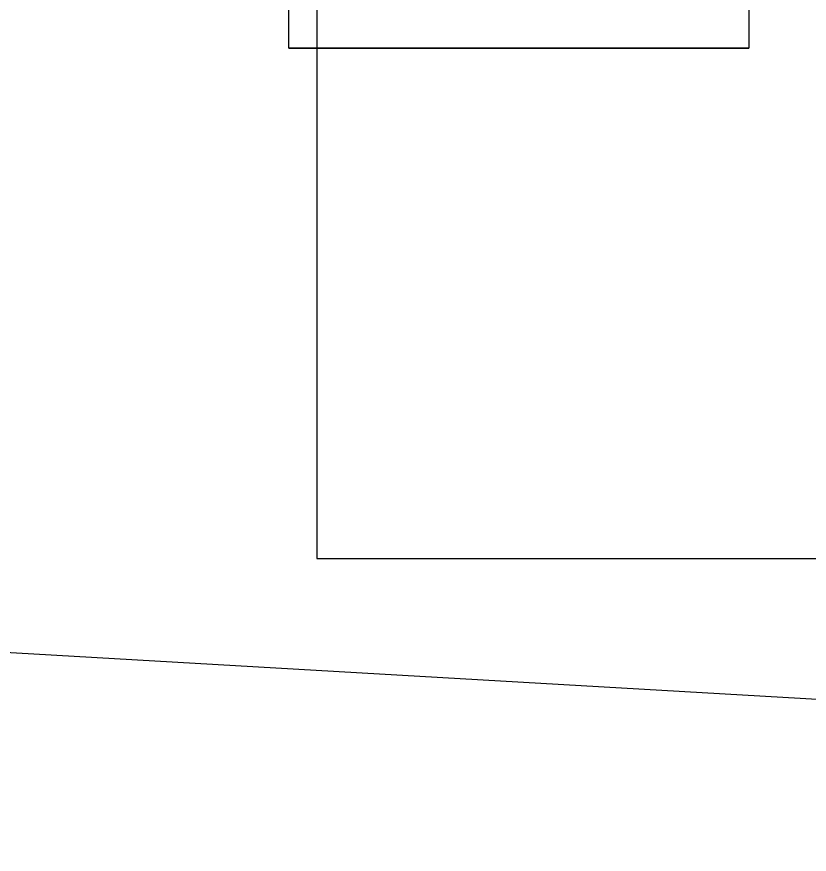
# Model space of a CAD drawing. Header units: inches. Extents: x 517790 to 538444, y 301815 to 302461.
# Drawn here: x 517870.67 to 517884.01, y 302286.29 to 302300.38 of the extents above; entities that cross this region are included whole.
import ezdxf

# ---------------------------------------------------------------- set-up
doc = ezdxf.new("R2010")
doc.units = ezdxf.units.IN
doc.header["$MEASUREMENT"] = 0
doc.linetypes.add('BLAST PROOF PARTITION-EMBED 1_DWG$0$DIVIDE2', pattern=[0.625, 0.25, -0.125, 0, -0.125, 0, -0.125])
doc.layers.add('硅胶总平面底图 工艺装置区', color=253, linetype='Continuous')
doc.layers.add('硅胶总平面底图0804', color=253, linetype='Continuous')

msp = doc.modelspace()

# ---------------------------------------------------------------- linework, layer by layer
at = {"layer": '硅胶总平面底图 工艺装置区', "linetype": 'BLAST PROOF PARTITION-EMBED 1_DWG$0$DIVIDE2', "lineweight": -3, "ltscale": 400}
for p, q in [((517875.721, 302348.848), (517875.721, 302291.264)), ((517875.721, 302291.264), (517896.866, 302291.264))]:
    msp.add_line(p, q, dxfattribs=at)
at = {"layer": '硅胶总平面底图 工艺装置区', "color": 253, "linetype": 'Continuous', "lineweight": -3}
for p, q in [((517875.249, 302299.854), (517875.249, 302300.609)), ((517875.249, 302299.854), (517875.249, 302300.609)), ((517882.99, 302300.609), (517882.99, 302299.854)), ((517882.99, 302300.609), (517882.99, 302299.854)), ((517882.99, 302299.854), (517875.249, 302299.854)), ((517875.249, 302299.854), (517882.99, 302299.854))]:
    msp.add_line(p, q, dxfattribs=at)
at = {"layer": '硅胶总平面底图0804', "color": 253, "linetype": 'Continuous', "lineweight": 20}
msp.add_line((517875.721, 302348.848), (517875.721, 302291.264), dxfattribs=at)
at = {"layer": '硅胶总平面底图0804', "lineweight": 20}
msp.add_line((517875.721, 302291.264), (517896.866, 302291.264), dxfattribs=at)
at = {"layer": '硅胶总平面底图0804', "color": 9, "lineweight": -3, "ltscale": 200}
msp.add_lwpolyline([(518013.083, 302280.546), (517953.198, 302284.577), (517953.211, 302284.897), (517853.198, 302290.684), (517809.651, 302293.317), (517818.297, 302327.642), (517823.349, 302347.386), (517823.721, 302348.396), (517824.138, 302349.084), (517824.658, 302349.567), (517824.898, 302349.705), (517829.493, 302352.393), (517836.665, 302355.019), (517836.446, 302355.435), (517840.968, 302357.063)], dxfattribs=at)

doc.saveas('drawing.dxf')
